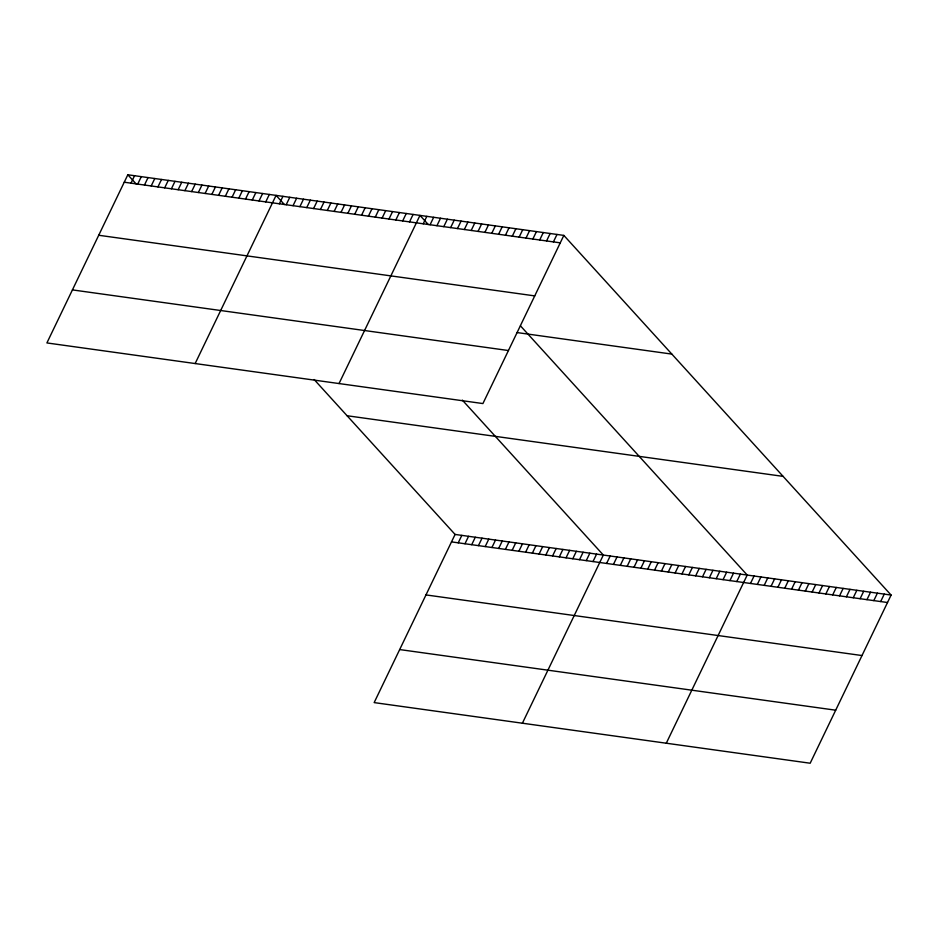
<?xml version="1.0" encoding="UTF-8"?>
<svg xmlns="http://www.w3.org/2000/svg" width="938" height="938" viewBox="0 0 938 938"><rect width="100%" height="100%" fill="white"/><g stroke="black" fill="none" stroke-linecap="round" stroke-linejoin="round"><path stroke-width="1.41" d="M127.826 174.773L46.9 342.933L482.918 403.563L563.844 235.403L127.826 174.773L136.139 183.907M130.98 183.156L134.568 175.711M137.722 184.094L141.31 176.649M144.464 185.032L148.04 177.587M151.194 185.97L154.782 178.525M157.936 186.908L161.524 179.463M164.678 187.846L168.265 180.401M171.419 188.784L174.996 181.327M178.15 189.722L181.738 182.265M184.892 190.66L188.479 183.203M191.633 191.598L195.21 184.141M198.364 192.524L201.951 185.079M205.105 193.463L208.693 186.017M211.847 194.401L215.435 186.955M218.577 195.339L222.165 187.893M225.319 196.277L228.907 188.831M232.061 197.215L235.649 189.769M238.803 198.153L242.379 190.707M245.533 199.091L249.121 191.645M252.275 200.029L255.863 192.571M259.017 200.967L262.605 193.509M265.747 201.905L269.335 194.447M195.151 363.545L276.077 195.385L284.378 204.519M279.348 203.792L282.924 196.335M286.196 204.742L289.783 197.297M293.043 205.692L296.631 198.246M299.902 206.653L303.478 199.196M306.749 207.603L310.337 200.157M313.597 208.553L317.185 201.107M320.456 209.502L324.032 202.057M327.303 210.464L330.891 203.007M334.151 211.413L337.739 203.968M341.01 212.363L344.598 204.918M347.857 213.313L351.445 205.868M354.716 214.274L358.293 206.817M361.564 215.224L365.152 207.779M368.411 216.174L371.999 208.728M375.27 217.124L378.846 209.678M382.118 218.085L385.706 210.628M388.965 219.035L392.553 211.589M395.824 219.984L399.412 212.539M402.672 220.934L406.26 213.489M409.519 221.896L413.107 214.439M339.028 383.56L419.966 215.4L428.267 224.522M423.226 223.795L426.813 216.35M430.085 224.757L433.661 217.299M436.932 225.706L440.52 218.249M443.78 226.656L447.367 219.211M450.639 227.606L454.215 220.16M457.486 228.567L461.074 221.11M464.333 229.517L467.921 222.072M471.193 230.467L474.78 223.021M478.04 231.416L481.628 223.971M484.899 232.378L488.475 224.921M491.747 233.328L495.334 225.882M498.594 234.277L502.182 226.832M505.453 235.227L509.029 227.782M512.3 236.188L515.888 228.731M519.148 237.138L522.736 229.693M526.007 238.088L529.583 230.642M532.854 239.038L536.442 231.592M539.702 239.999L543.29 232.542M546.561 240.949L550.149 233.503M553.408 241.898L556.996 234.453M314.124 379.515L455.082 534.437L374.156 702.597L810.174 763.227L891.1 595.067L563.844 235.403M458.236 542.821L461.824 535.375M464.978 543.759L468.554 536.313M471.708 544.697L475.296 537.251M478.45 545.635L482.038 538.178M485.192 546.573L488.78 539.116M491.934 547.511L495.51 540.054M498.664 548.449L502.252 540.991M505.406 549.375L508.994 541.93M512.148 550.313L515.724 542.868M518.878 551.251L522.466 543.806M525.62 552.189L529.208 544.744M532.362 553.127L535.95 545.682M539.092 554.065L542.68 546.62M545.834 555.003L549.422 547.558M552.576 555.941L556.164 548.496M559.318 556.879L562.894 549.434M566.048 557.817L569.636 550.36M572.79 558.755L576.378 551.298M579.532 559.693L583.108 552.236M586.262 560.619L589.85 553.174M593.004 561.557L596.591 554.112M522.396 723.21L603.333 555.05L462.364 400.127M606.593 563.457L610.181 556M613.452 564.406L617.028 556.961M620.299 565.356L623.887 557.911M627.147 566.306L630.735 558.86M634.006 567.267L637.582 559.81M640.853 568.217L644.441 560.772M647.701 569.167L651.289 561.721M654.56 570.116L658.148 562.671M661.407 571.078L664.995 563.621M668.266 572.028L671.843 564.582M675.114 572.977L678.702 565.532M681.961 573.927L685.549 566.482M688.82 574.888L692.396 567.431M695.668 575.838L699.256 568.393M702.515 576.788L706.103 569.343M709.374 577.738L712.95 570.292M716.222 578.699L719.809 571.242M723.069 579.649L726.657 572.203M729.928 580.599L733.516 573.153M736.776 581.56L740.363 574.103M666.285 743.213L747.211 575.053L520.473 325.873M750.482 583.459L754.07 576.014M757.329 584.409L760.917 576.964M764.189 585.371L767.765 577.914M771.036 586.32L774.624 578.875M777.883 587.27L781.471 579.825M784.743 588.22L788.319 580.774M791.59 589.181L795.178 581.724M798.437 590.131L802.025 582.686M805.296 591.081L808.884 583.635M812.144 592.03L815.732 584.585M819.003 592.992L822.579 585.535M825.85 593.942L829.438 586.496M832.698 594.891L836.286 587.446M839.557 595.841L843.133 588.396M846.404 596.803L849.992 589.345M853.252 597.752L856.84 590.307M860.111 598.702L863.699 591.257M866.958 599.652L870.546 592.206M873.817 600.613L877.393 593.156M880.665 601.563L884.253 594.117M124.25 182.218L560.267 242.848M98.725 235.262L534.742 295.892M516.99 332.556L671.843 354.095M72.425 289.901L508.443 350.531M347.083 415.745L783.101 476.375M455.082 534.437L891.1 595.067M451.495 541.883L887.512 602.513M425.969 594.915L861.987 655.545M399.682 649.565L835.699 710.195"/></g></svg>
